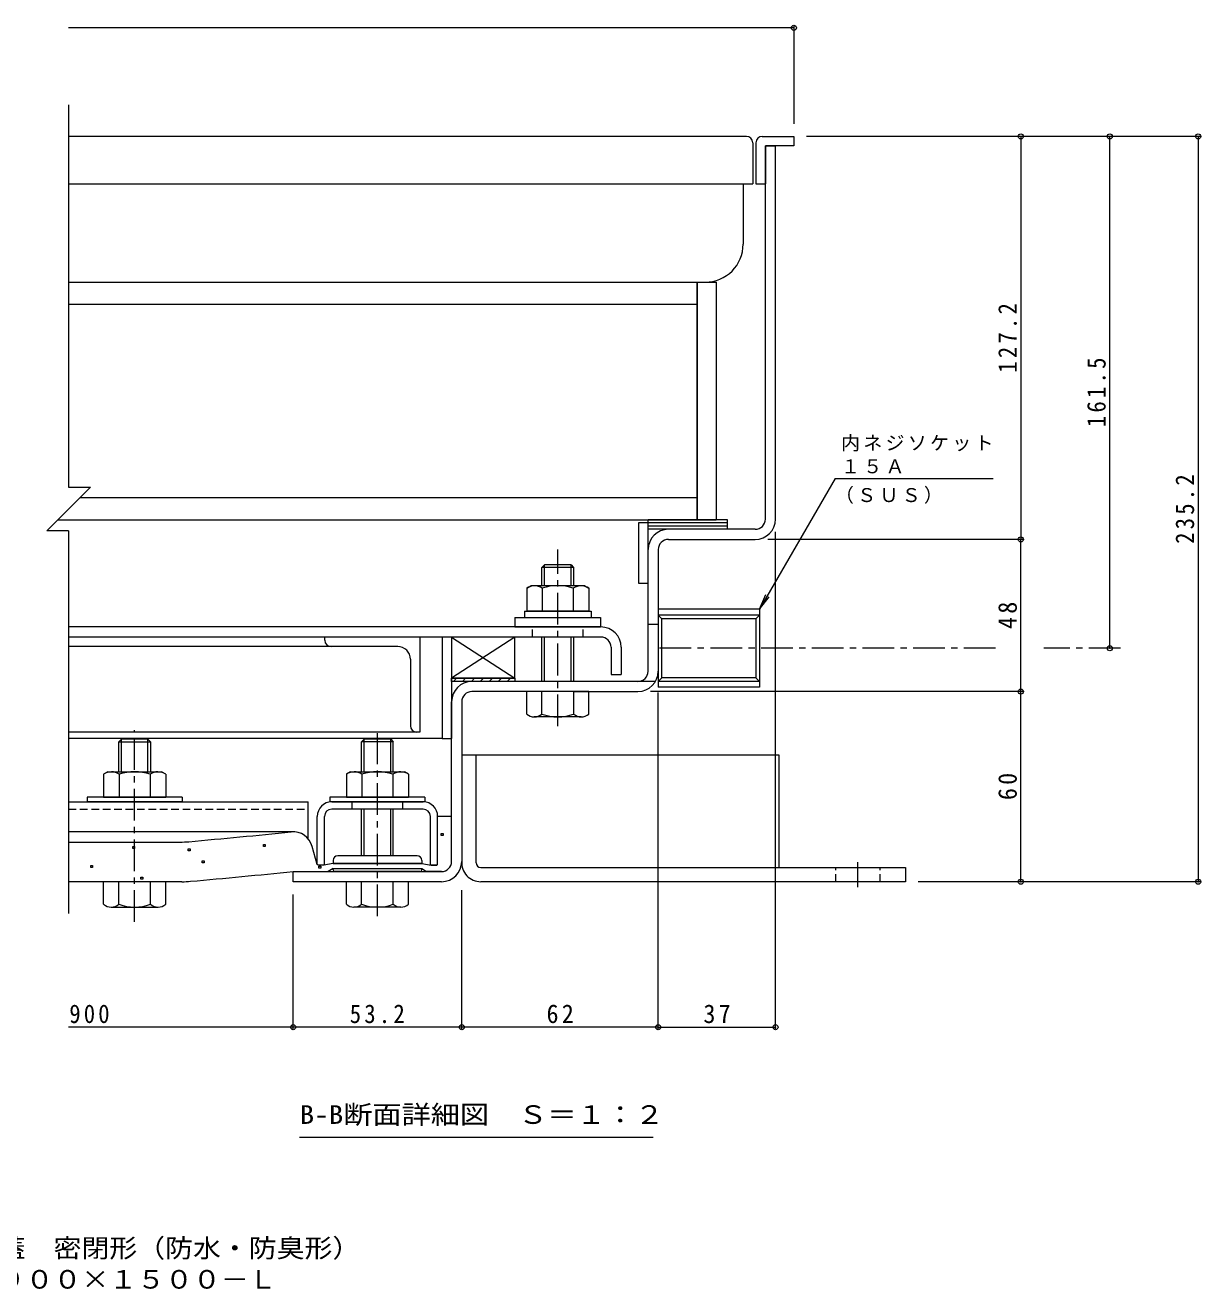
# Model space of a CAD drawing. Units: millimetres at full size. Extents: x -522 to 546, y -392 to 382.
# Drawn here: x 146.3 to 517.1, y -392.4 to 6.9 of the extents above; entities that cross this region are included whole.
import ezdxf
from ezdxf.enums import TextEntityAlignment as Align

# ---------------------------------------------------------------- set-up
doc = ezdxf.new("R2010")
doc.units = ezdxf.units.MM
doc.header["$LTSCALE"] = 2
doc.header["$PDMODE"] = 32
doc.header["$PDSIZE"] = 1.6
doc.linetypes.add('CHAIN1', pattern=[8, 5, -1, 1, -1])
doc.linetypes.add('DASHED1', pattern=[1.8, 1.2, -0.6])
for name, color, linetype, lineweight in [('D-1', 2, 'Continuous', 9), ('D-2', 3, 'Continuous', 9), ('D-3', 4, 'Continuous', 9), ('D-4', 4, 'Continuous', 9), ('D-5', 7, 'Continuous', 9), ('D-6', 6, 'Continuous', 5), ('D-7', 5, 'Continuous', 5), ('D-8', 5, 'Continuous', 5), ('D-9', 134, 'Continuous', 5), ('D-A', 3, 'Continuous', 9), ('D-B', 2, 'Continuous', 9), ('D-C', 5, 'Continuous', 9), ('D-E', 3, 'Continuous', 9), ('D-F', 7, 'Continuous', 9), ('F-5_F-5ﾚｲﾔ', 7, 'Continuous', 9)]:
    doc.layers.add(name, color=color, linetype=linetype, lineweight=lineweight)
doc.styles.add('ＭＳ ゴシック', font='')
doc.styles.get('ＭＳ ゴシック').set_extended_font_data('MS Gothic')

msp = doc.modelspace()

# ---------------------------------------------------------------- linework, layer by layer
at = {"layer": 'D-1'}
for p, q in [((379.774, -148.978), (379.774, -31.178)), ((379.774, -31.178), (382.974, -31.178)), ((382.974, -148.978), (382.974, -31.178)), ((376.574, -152.178), (349.174, -152.178)), ((349.174, -155.378), (376.574, -155.378)), ((342.774, -196.979), (342.774, -158.578)), ((345.974, -158.578), (345.974, -196.979)), ((377.974, -177.402), (345.974, -177.402)), ((345.974, -177.402), (345.974, -202.002)), ((377.974, -179.224), (376.812, -180.386)), ((377.974, -177.402), (377.974, -202.002)), ((345.974, -182.179), (342.774, -182.179)), ((376.812, -180.386), (347.136, -180.386)), ((347.136, -199.017), (347.136, -180.386)), ((376.812, -180.386), (376.812, -199.017)), ((345.974, -200.179), (347.136, -199.017)), ((376.812, -199.017), (347.136, -199.017)), ((377.974, -200.179), (376.812, -199.017)), ((345.116, -200.179), (287.174, -200.179)), ((309.275, -203.379), (287.174, -203.379)), ((319.275, -203.379), (339.574, -203.379)), ((377.974, -200.179), (345.974, -200.179)), ((377.974, -202.002), (345.974, -202.002)), ((280.774, -256.979), (280.774, -206.579)), ((283.974, -206.579), (283.974, -256.979)), ((230.774, -260.179), (277.574, -260.179)), ((230.774, -263.379), (230.774, -260.179)), ((277.574, -263.379), (230.774, -263.379))]:
    msp.add_line(p, q, dxfattribs=at)
msp.add_lwpolyline([(377.974, -179.224), (345.974, -179.224), (347.136, -180.386)], dxfattribs=at)
for centre, radius, start, end in [((376.574, -148.978), 6.4, 270, 0), ((376.574, -148.978), 3.2, 270, 0), ((349.174, -158.578), 6.4, 90, 180), ((349.174, -158.578), 3.2, 90, 180), ((339.574, -196.979), 6.4, 270, 0), ((339.574, -196.979), 3.2, 270, 0), ((287.174, -206.579), 6.4, 90, 180), ((287.174, -206.579), 3.2, 90, 180), ((277.574, -256.979), 3.2, 270, 0), ((277.574, -256.979), 6.4, 270, 0)]:
    msp.add_arc(centre, radius, start, end, dxfattribs=at)
at = {"layer": 'D-2'}
for p, q in [((372.774, -43.178), (372.774, -62.178)), ((159.923, -74.178), (360.774, -74.178))]:
    msp.add_line(p, q, dxfattribs=at)
msp.add_arc((360.774, -62.178), 12, 270, 0, dxfattribs=at)
at = {"layer": 'D-3'}
for p, q in [((373.774, -28.178), (159.923, -28.178)), ((375.774, -30.178), (375.774, -43.178)), ((376.774, -30.178), (376.774, -43.178)), ((378.774, -28.178), (388.774, -28.178)), ((379.774, -31.178), (379.774, -43.178)), ((159.923, -43.178), (375.774, -43.178)), ((376.774, -43.178), (379.774, -43.178))]:
    msp.add_line(p, q, dxfattribs=at)
msp.add_lwpolyline([(388.774, -28.178), (388.774, -31.178), (379.774, -31.178)], dxfattribs=at)
for centre, start, end in [((373.774, -30.178), 0, 90), ((378.774, -30.178), 90, 180)]:
    msp.add_arc(centre, 2, start, end, dxfattribs=at)
at = {"layer": 'D-4'}
for p, q in [((276.374, -242.709), (280.774, -242.709)), ((276.374, -257.929), (276.374, -242.779)), ((280.774, -256.979), (280.774, -242.709)), ((230.763, -247.65), (159.923, -247.65)), ((159.923, -250.879), (195.107, -250.879)), ((238.374, -257.929), (236.784, -252.222)), ((238.624, -258.179), (238.374, -257.929)), ((240.424, -258.179), (238.624, -258.179)), ((243.374, -257.679), (240.424, -258.179)), ((243.374, -259.179), (241.878, -260.179)), ((271.374, -257.679), (243.374, -257.679)), ((243.374, -259.179), (271.374, -259.179)), ((271.374, -259.179), (272.87, -260.179)), ((195.68, -263.379), (159.923, -263.379)), ((230.774, -260.179), (241.878, -260.179)), ((277.574, -260.179), (272.87, -260.179))]:
    msp.add_line(p, q, dxfattribs=at)
at = {"layer": 'D-4', "color": 134, "lineweight": 5}
for p, q in [((269.874, -255.179), (244.874, -255.179)), ((243.374, -256.679), (243.374, -257.679)), ((243.374, -257.679), (271.374, -257.679)), ((243.374, -259.179), (271.374, -259.179)), ((243.374, -259.679), (243.374, -259.179)), ((271.374, -256.679), (271.374, -257.679)), ((271.374, -259.679), (271.374, -259.179)), ((270.874, -260.179), (243.874, -260.179))]:
    msp.add_line(p, q, dxfattribs=at)
at = {"layer": 'D-4', "color": 2}
for points in [[(277.522, -248.758), (277.522, -248.158), (278.122, -248.158), (278.122, -248.758)], [(180.171, -252.919), (180.171, -252.319), (180.771, -252.319), (180.771, -252.919)], [(197.66, -253.612), (197.66, -253.012), (198.26, -253.012), (198.26, -253.612)], [(221.396, -252.225), (221.396, -251.625), (221.996, -251.625), (221.996, -252.225)], [(166.897, -258.893), (166.897, -258.293), (167.497, -258.293), (167.497, -258.893)], [(202.078, -257.402), (202.078, -256.802), (202.678, -256.802), (202.678, -257.402)], [(238.885, -259.111), (238.885, -258.511), (239.485, -258.511), (239.485, -259.111)], [(182.759, -262.578), (182.759, -261.978), (183.359, -261.978), (183.359, -262.578)]]:
    msp.add_lwpolyline(points, close=True, dxfattribs=at)
at = {"layer": 'D-4'}
msp.add_lwpolyline([(271.374, -257.679), (274.324, -258.179), (276.124, -258.179), (276.374, -257.929)], dxfattribs=at)
for centre, radius, start, end in [((195.107, -220.879), 30, 270, 275.2529), ((-269.226, 4829.613), 5101.792, 275.2529, 275.61726), ((230.763, -253.9), 6.25, 15.57156, 95.61726), ((277.574, -256.979), 3.2, 270, 0), ((195.68, -233.379), 30, 270, 275.24643), ((-269.226, 4829.613), 5114.292, 275.24643, 275.6105)]:
    msp.add_arc(centre, radius, start, end, dxfattribs=at)
at = {"layer": 'D-4', "color": 134, "lineweight": 5}
for centre, radius, start, end in [((244.874, -256.679), 1.5, 90, 180), ((269.874, -256.679), 1.5, 0, 90), ((243.874, -259.679), 0.5, 180, 270), ((270.874, -259.679), 0.5, 270, 0)]:
    msp.add_arc(centre, radius, start, end, dxfattribs=at)
at = {"layer": 'D-5'}
for p, q in [((401.777, -136.174), (451.644, -136.174)), ((377.974, -177.402), (381.018, -173.435)), ((344.324, -344.054), (232.824, -344.054))]:
    msp.add_line(p, q, dxfattribs=at)
msp.add_lwpolyline([(401.777, -136.174), (377.974, -177.402), (379.887, -172.782)], dxfattribs=at)
at = {"layer": 'D-6'}
for p, q in [((342.774, -169.178), (342.774, -149.178)), ((367.774, -149.178), (342.774, -149.178)), ((367.774, -150.178), (342.774, -150.178)), ((367.774, -151.178), (342.774, -151.178)), ((367.774, -152.178), (367.774, -149.178)), ((367.774, -152.178), (342.774, -152.178)), ((339.774, -169.178), (342.774, -169.178)), ((300.774, -186.179), (280.774, -199.179)), ((280.774, -186.179), (280.774, -199.179)), ((300.774, -199.179), (280.774, -199.179))]:
    msp.add_line(p, q, dxfattribs=at)
at = {"layer": 'D-6', "color": 134}
for p, q in [((280.774, -186.179), (280.774, -218.179)), ((277.774, -218.179), (159.923, -218.179)), ((277.774, -218.179), (280.774, -218.179))]:
    msp.add_line(p, q, dxfattribs=at)
at = {"layer": 'D-6'}
msp.add_lwpolyline([(342.774, -150.178), (339.774, -150.178), (339.774, -169.178)], dxfattribs=at)
at = {"layer": 'D-6', "color": 134}
msp.add_lwpolyline([(280.774, -186.179), (277.774, -186.179), (277.774, -218.179)], dxfattribs=at)
at = {"layer": 'D-6'}
msp.add_lwpolyline([(300.774, -199.179), (300.774, -186.179), (280.774, -186.179)], close=True, dxfattribs=at)
at = {"layer": 'D-7', "linetype": 'CHAIN1'}
for p, q in [((314.274, -214.257), (314.274, -158.527)), ((180.774, -276.077), (180.774, -215.59)), ((257.374, -274.257), (257.374, -216.527))]:
    msp.add_line(p, q, dxfattribs=at)
at = {"layer": 'D-7'}
for p, q in [((310.087, -163.379), (309.275, -164.191)), ((318.463, -163.379), (310.087, -163.379)), ((310.087, -169.979), (310.087, -163.379)), ((318.463, -163.379), (319.275, -164.191)), ((318.463, -169.979), (318.463, -163.379)), ((319.275, -164.191), (309.275, -164.191)), ((309.275, -169.979), (309.275, -164.191)), ((319.275, -164.191), (319.275, -169.979)), ((309.275, -200.179), (309.275, -186.179)), ((310.087, -200.179), (310.087, -186.179)), ((318.463, -200.179), (318.463, -186.179)), ((319.275, -186.179), (319.275, -200.179)), ((304.475, -210.484), (304.475, -203.379)), ((324.075, -203.379), (304.475, -203.379)), ((309.275, -210.484), (309.275, -203.379)), ((319.275, -203.379), (319.275, -210.484)), ((324.075, -210.484), (324.075, -203.379)), ((321.675, -211.379), (306.875, -211.379)), ((175.775, -228.679), (175.775, -219.191)), ((176.587, -228.679), (176.587, -218.379)), ((184.963, -228.679), (184.963, -218.379)), ((185.775, -219.191), (185.775, -219.191)), ((185.775, -219.191), (185.775, -228.679)), ((253.187, -218.379), (252.375, -219.191)), ((262.375, -219.191), (252.375, -219.191)), ((252.375, -228.679), (252.375, -219.191)), ((261.563, -218.379), (253.187, -218.379)), ((253.187, -228.679), (253.187, -218.379)), ((261.563, -218.379), (262.375, -219.191)), ((261.563, -228.679), (261.563, -218.379)), ((262.375, -228.679), (262.375, -219.191)), ((252.375, -255.179), (252.375, -240.479)), ((253.187, -255.179), (253.187, -240.479)), ((261.563, -255.179), (261.563, -240.479)), ((262.375, -255.179), (262.375, -240.479)), ((190.574, -263.379), (170.974, -263.379)), ((170.974, -270.484), (170.974, -263.379)), ((175.775, -270.484), (175.775, -263.379)), ((185.775, -270.484), (185.775, -263.379)), ((190.574, -270.484), (190.574, -263.379)), ((247.575, -270.484), (247.575, -263.379)), ((267.175, -263.379), (247.575, -263.379)), ((252.374, -270.484), (252.374, -263.379)), ((262.374, -270.484), (262.374, -263.379)), ((267.175, -270.484), (267.175, -263.379)), ((173.375, -271.379), (188.175, -271.379)), ((264.775, -271.379), (249.975, -271.379))]:
    msp.add_line(p, q, dxfattribs=at)
at = {"layer": 'D-7', "color": 2, "lineweight": 9}
for p, q in [((304.46, -170.738), (305.774, -169.979)), ((304.46, -170.738), (304.46, -177.979)), ((322.774, -169.979), (305.774, -169.979)), ((309.367, -170.738), (309.367, -177.979)), ((319.182, -170.738), (319.182, -177.979))]:
    msp.add_line(p, q, dxfattribs=at)
at = {"layer": 'D-7', "color": 6}
for p, q in [((303.774, -177.979), (303.774, -179.979)), ((303.774, -179.979), (324.774, -179.979))]:
    msp.add_line(p, q, dxfattribs=at)
at = {"layer": 'D-7', "color": 134}
for p, q in [((300.774, -179.979), (300.774, -182.979)), ((300.774, -179.979), (327.774, -179.979)), ((300.774, -182.979), (327.774, -182.979)), ((327.774, -179.979), (327.774, -182.979)), ((165.775, -236.679), (165.775, -238.179)), ((195.775, -236.679), (165.775, -236.679)), ((195.775, -238.179), (165.775, -238.179)), ((195.775, -236.679), (195.775, -238.179)), ((242.375, -236.679), (242.375, -238.179)), ((272.375, -236.679), (242.375, -236.679)), ((272.375, -238.179), (242.375, -238.179)), ((272.375, -236.679), (272.375, -238.179))]:
    msp.add_line(p, q, dxfattribs=at)
at = {"layer": 'D-7', "color": 2, "lineweight": 9}
msp.add_lwpolyline([(322.774, -169.979), (324.089, -170.738), (324.089, -177.979), (304.46, -177.979)], dxfattribs=at)
at = {"layer": 'D-7', "color": 6}
msp.add_lwpolyline([(303.774, -177.979), (324.774, -177.979), (324.774, -179.979)], dxfattribs=at)
at = {"layer": 'D-7'}
for points in [[(184.963, -218.379), (176.587, -218.379), (175.775, -219.191)], [(175.775, -219.191), (185.775, -219.191), (185.775, -219.191)], [(184.963, -218.379), (185.775, -219.191), (185.775, -219.191)]]:
    msp.add_lwpolyline(points, dxfattribs=at)
at = {"layer": 'D-7', "color": 2, "lineweight": 9}
for centre, radius, start, end in [((307.356, -175.755), 5.793, 94.38438, 120), ((306.76, -174.819), 4.842, 57.42749, 88.18784), ((314.274, -186.22), 16.241, 72.41188, 107.5881), ((321.789, -174.819), 4.842, 91.81215, 122.57249), ((321.193, -175.755), 5.793, 59.99998, 85.6156)]:
    msp.add_arc(centre, radius, start, end, dxfattribs=at)
at = {"layer": 'D-7'}
for centre, radius, start, end in [((306.875, -207.713), 3.666, 229.1022, 310.89809), ((314.274, -196.963), 14.416, 249.70546, 290.29454), ((321.675, -207.713), 3.666, 229.10191, 310.8978), ((173.375, -267.713), 3.666, 229.1022, 310.89809), ((180.775, -256.963), 14.416, 249.70546, 290.29454), ((188.175, -267.713), 3.666, 229.10191, 310.8978), ((249.975, -267.713), 3.666, 229.1022, 310.89809), ((257.374, -256.963), 14.416, 249.70546, 290.29454), ((264.775, -267.713), 3.666, 229.10191, 310.8978)]:
    msp.add_arc(centre, radius, start, end, dxfattribs=at)
at = {"layer": 'D-8'}
for p, q in [((358.274, -74.178), (364.274, -74.178)), ((364.274, -74.178), (364.274, -149.178))]:
    msp.add_line(p, q, dxfattribs=at)
msp.add_lwpolyline([(358.274, -74.178), (358.274, -149.178), (364.274, -149.178)], dxfattribs=at)
at = {"layer": 'D-9'}
for p, q in [((159.923, -74.178), (358.274, -74.178)), ((358.274, -149.178), (358.274, -74.178)), ((159.923, -81.178), (358.274, -81.178)), ((163.523, -142.178), (358.274, -142.178)), ((156.523, -149.178), (358.274, -149.178))]:
    msp.add_line(p, q, dxfattribs=at)
at = {"layer": 'D-A'}
for p, q in [((327.874, -182.979), (159.923, -182.979)), ((327.874, -186.179), (159.923, -186.179)), ((331.074, -189.379), (331.074, -197.979)), ((334.274, -189.379), (334.274, -197.979)), ((331.074, -197.979), (334.274, -197.979))]:
    msp.add_line(p, q, dxfattribs=at)
at = {"layer": 'D-A', "linetype": 'DASHED1'}
for p, q in [((306.274, -186.179), (306.274, -182.979)), ((322.275, -186.179), (322.275, -182.979))]:
    msp.add_line(p, q, dxfattribs=at)
at = {"layer": 'D-A'}
for radius in [6.4, 3.2]:
    msp.add_arc((327.874, -189.379), radius, 0, 90, dxfattribs=at)
at = {"layer": 'D-B', "color": 6, "lineweight": 5}
for p, q in [((240.774, -187.179), (240.774, -186.179)), ((270.774, -186.179), (270.774, -216.179)), ((263.774, -189.179), (159.923, -189.179)), ((267.774, -193.179), (267.774, -214.179)), ((270.774, -216.18), (159.923, -216.18))]:
    msp.add_line(p, q, dxfattribs=at)
at = {"layer": 'D-B'}
for p, q in [((172.275, -228.679), (189.275, -228.679)), ((175.867, -229.438), (175.867, -236.679)), ((185.682, -229.438), (185.682, -236.679)), ((190.589, -229.438), (189.275, -228.679)), ((190.589, -229.438), (190.589, -236.679)), ((248.875, -228.679), (265.875, -228.679)), ((252.467, -229.438), (252.467, -236.679)), ((262.282, -229.438), (262.282, -236.679)), ((267.189, -229.438), (265.875, -228.679)), ((267.189, -229.438), (267.189, -236.679))]:
    msp.add_line(p, q, dxfattribs=at)
at = {"layer": 'D-B', "color": 7}
for p, q in [((159.923, -238.179), (235.563, -238.179)), ((235.563, -249.896), (235.563, -238.179)), ((242.974, -238.179), (271.774, -238.179)), ((238.374, -257.929), (238.374, -242.779)), ((240.674, -257.929), (240.674, -242.779)), ((271.774, -240.479), (242.974, -240.479)), ((274.074, -257.929), (274.074, -242.779)), ((276.374, -257.929), (276.374, -242.779)), ((238.624, -258.179), (238.374, -257.929)), ((240.424, -258.179), (238.624, -258.179)), ((240.424, -258.179), (240.674, -257.929)), ((274.324, -258.179), (274.074, -257.929)), ((276.124, -258.179), (274.324, -258.179)), ((276.124, -258.179), (276.374, -257.929))]:
    msp.add_line(p, q, dxfattribs=at)
at = {"layer": 'D-B', "color": 7, "linetype": 'DASHED1'}
for p, q in [((249.374, -240.479), (249.374, -238.179)), ((265.374, -240.479), (265.374, -238.179)), ((159.923, -240.479), (235.563, -240.479))]:
    msp.add_line(p, q, dxfattribs=at)
at = {"layer": 'D-B'}
for points in [[(172.275, -228.679), (170.96, -229.438), (170.96, -236.679), (190.589, -236.679)], [(248.875, -228.679), (247.56, -229.438), (247.56, -236.679), (267.189, -236.679)]]:
    msp.add_lwpolyline(points, dxfattribs=at)
at = {"layer": 'D-B', "color": 6, "lineweight": 5}
for centre, radius, start, end in [((242.774, -187.179), 2, 180, 270), ((263.774, -193.179), 4, 0, 90), ((269.774, -214.179), 2, 180, 270)]:
    msp.add_arc(centre, radius, start, end, dxfattribs=at)
at = {"layer": 'D-B'}
for centre, radius, start, end in [((173.856, -234.455), 5.793, 94.3844, 120.00002), ((173.26, -233.519), 4.842, 57.42751, 88.18785), ((180.775, -244.92), 16.241, 72.4119, 107.58812), ((188.289, -233.519), 4.842, 91.81216, 122.57251), ((187.693, -234.455), 5.793, 60, 85.61562), ((250.456, -234.455), 5.793, 94.3844, 120.00002), ((249.86, -233.519), 4.842, 57.42751, 88.18785), ((257.375, -244.92), 16.241, 72.4119, 107.58812), ((264.889, -233.519), 4.842, 91.81216, 122.57251), ((264.293, -234.455), 5.793, 60, 85.61562)]:
    msp.add_arc(centre, radius, start, end, dxfattribs=at)
at = {"layer": 'D-B', "color": 7}
for centre, radius, start, end in [((242.974, -242.779), 4.6, 90, 180), ((271.774, -242.779), 4.6, 0, 90), ((242.974, -242.779), 2.3, 90, 180), ((271.774, -242.779), 2.3, 0, 90)]:
    msp.add_arc(centre, radius, start, end, dxfattribs=at)
at = {"layer": 'D-C', "color": 7}
for p, q in [((281.345, -200.179), (282.345, -199.179)), ((284.173, -200.179), (285.173, -199.179)), ((287.001, -200.179), (288.001, -199.179)), ((289.83, -200.179), (290.83, -199.179)), ((292.658, -200.179), (293.658, -199.179)), ((295.487, -200.179), (296.487, -199.179)), ((298.315, -200.179), (299.315, -199.179))]:
    msp.add_line(p, q, dxfattribs=at)
msp.add_lwpolyline([(300.774, -199.179), (300.774, -200.179), (280.774, -200.179), (280.774, -199.179)], close=True, dxfattribs=at)
at = {"layer": 'D-E'}
for p, q in [((283.974, -223.378), (283.974, -256.979)), ((283.974, -223.378), (288.474, -223.378)), ((288.475, -257.379), (288.474, -223.378)), ((289.975, -258.879), (423.974, -258.879)), ((423.974, -258.879), (423.974, -263.379)), ((423.974, -263.379), (289.975, -263.379))]:
    msp.add_line(p, q, dxfattribs=at)
at = {"layer": 'D-E', "linetype": 'DASHED1'}
for p, q in [((401.974, -263.379), (401.974, -258.879)), ((415.974, -263.379), (415.974, -258.879))]:
    msp.add_line(p, q, dxfattribs=at)
at = {"layer": 'D-E', "linetype": 'CHAIN1'}
msp.add_line((408.974, -265.126), (408.974, -257.236), dxfattribs=at)
at = {"layer": 'D-E'}
msp.add_lwpolyline([(288.474, -223.378), (383.974, -223.378), (383.974, -258.879)], dxfattribs=at)
for radius, start in [(6, 176.17647), (1.5, 180.00027)]:
    msp.add_arc((289.975, -257.379), radius, start, 270, dxfattribs=at)
at = {"layer": 'D-F'}
for p, q in [((388.774, 6.068), (159.923, 6.068)), ((388.774, 6.668), (388.774, -24.178)), ((159.923, -18.178), (159.923, -138.897)), ((516.925, -28.178), (392.774, -28.178)), ((460.387, -28.178), (460.387, -155.378)), ((488.418, -189.702), (488.418, -28.178)), ((516.325, -28.178), (516.325, -263.379)), ((166.804, -138.897), (153.041, -152.66)), ((159.923, -138.897), (166.804, -138.897)), ((159.923, -152.66), (153.041, -152.66)), ((159.923, -152.66), (159.923, -273.379)), ((460.987, -155.378), (380.574, -155.378)), ((382.974, -309.872), (382.974, -152.978)), ((460.387, -203.379), (460.387, -155.378)), ((460.987, -203.379), (343.574, -203.379)), ((345.974, -309.872), (345.974, -203.639)), ((460.387, -263.379), (460.387, -203.379)), ((516.925, -263.379), (427.974, -263.379)), ((230.774, -309.872), (230.774, -267.379)), ((283.975, -309.872), (283.975, -266.002)), ((230.774, -309.272), (159.923, -309.272)), ((283.975, -309.272), (230.774, -309.272)), ((345.974, -309.272), (283.975, -309.272)), ((345.974, -309.272), (382.974, -309.272))]:
    msp.add_line(p, q, dxfattribs=at)
at = {"layer": 'D-F', "linetype": 'CHAIN1'}
for p, q in [((452.409, -189.702), (344.501, -189.702)), ((491.824, -189.702), (467.611, -189.702))]:
    msp.add_line(p, q, dxfattribs=at)
at = {"layer": 'D-F'}
for p in [(388.774, 6.068), (460.387, -28.178), (488.418, -28.178), (516.325, -28.178), (460.387, -155.378), (488.418, -189.702), (460.387, -203.379), (460.387, -263.379), (516.325, -263.379), (230.774, -309.272), (283.975, -309.272), (345.974, -309.272), (382.974, -309.272)]:
    msp.add_point(p, dxfattribs=at)

# ---------------------------------------------------------------- texts
at = {"layer": 'D-5', "color": 2, "style": 'ＭＳ ゴシック', "width": 1.15}
msp.add_text('B-B断面詳細図\u3000Ｓ＝１：２', height=5.865, dxfattribs=at).set_placement((232.824, -341.554), align=Align.BOTTOM_LEFT)
at = {"layer": 'D-5', "char_height": 4.399, "attachment_point": 7, "style": 'ＭＳ ゴシック'}
for s, insert in [('\\T1.17;内ネジソケット', (403.644, -127.606)), ('\\T1.17;１５Ａ', (403.644, -134.573)), ('\\T1.17;（ＳＵＳ）', (401.712, -144.144))]:
    msp.add_mtext(s, dxfattribs=dict(at, insert=insert))
at = {"layer": 'D-F', "color": 2, "char_height": 5.865, "attachment_point": 7, "rotation": 90, "style": 'ＭＳ ゴシック'}
for s, insert in [('\\T1.28;\\W0.9;127.2', (459.187, -102.778)), ('\\T1.28;\\W0.9;161.5', (487.218, -119.94)), ('\\T1.28;\\W0.9;235.2', (515.125, -156.778)), ('\\T1.27;\\W0.95;48', (459.187, -183.628)), ('\\T1.27;\\W0.95;60', (459.187, -237.629))]:
    msp.add_mtext(s, dxfattribs=dict(at, insert=insert))
at = {"layer": 'D-F', "color": 2, "char_height": 5.865, "attachment_point": 7, "style": 'ＭＳ ゴシック'}
for s, insert in [('\\T1.27;\\W0.9;900', (160.148, -308.072)), ('\\T1.28;\\W0.9;53.2', (248.625, -308.072)), ('\\T1.27;\\W0.95;62', (310.724, -308.072)), ('\\T1.27;\\W0.95;37', (360.224, -308.072))]:
    msp.add_mtext(s, dxfattribs=dict(at, insert=insert))
at = {"layer": 'F-5_F-5ﾚｲﾔ', "color": 2, "style": 'ＭＳ ゴシック', "width": 1.1}
for s, p in [('１時間遮炎\u3000充填用（充填深さ：３０ｍｍ）\u3000屋内用\u3000二重蓋\u3000密閉形（防水・防臭形）', (-100.021, -383.701)), ('スチール製\u3000ステンレス目地\u3000マシンハッチ\u3000Ｗ－１４Ｅ－９００×１５００－Ｌ', (-100.021, -393.542))]:
    msp.add_text(s, height=5.865, dxfattribs=at).set_placement(p, align=Align.BOTTOM_LEFT)

doc.saveas('drawing.dxf')
